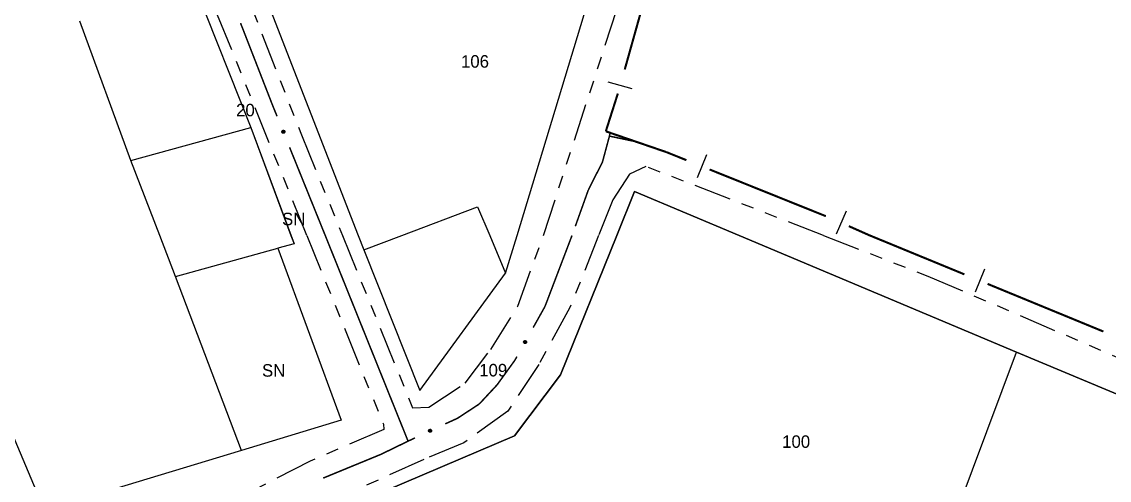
# Model space of a CAD drawing. Extents: x 204373 to 205952, y 4873300 to 4875179.
# Drawn here: x 205384.4 to 205514.6, y 4874422.8 to 4874477.7 of the extents above; entities that cross this region are included whole.
import ezdxf
from ezdxf.enums import TextEntityAlignment as Align

# ---------------------------------------------------------------- set-up
doc = ezdxf.new("R2010")
doc.units = 0
doc.header["$LTSCALE"] = 1.5
doc.header["$MEASUREMENT"] = 0
doc.linetypes.add('TRACO_25', pattern=[8, 3, -1, 1, -1, 1, -1])
for name, color, linetype in [('CD_MALHA_LOTES', 7, 'CONTINUOUS'), ('LM-LIM-SETORES-BAIRROS', 250, 'CONTINUOUS'), ('RU-QUADRA', 220, 'CONTINUOUS'), ('SV-EIXO-RUA-N-PAV', 6, 'CONTINUOUS'), ('SV-RUA-NAO-PAV', 7, 'CONTINUOUS'), ('Th_NmrPort', 1, 'CONTINUOUS')]:
    doc.layers.add(name, color=color, linetype=linetype)

msp = doc.modelspace()

# ---------------------------------------------------------------- linework, layer by layer
at = {"layer": 'CD_MALHA_LOTES', "linetype": 'Continuous', "flags": 128}
for points in [[(205412.757857, 4874482.756545), (205424.671057, 4874452.108607)], [(205405.138462, 4874481.898664), (205411.802473, 4874465.051233)], [(205443.679531, 4874452.108299), (205451.719137, 4874478.608285)], [(205397.440288, 4874461.118703), (205391.327713, 4874477.814243)], [(205397.440288, 4874461.118703), (205411.802473, 4874465.051233)], [(205411.802473, 4874465.051233), (205416.976804, 4874451.103259)], [(205400.895928, 4874452.108992), (205397.440288, 4874461.118703)], [(205455.6085, 4874452.108106), (205457.743496, 4874457.398255), (205470.287286, 4874452.107868)], [(205429.882022, 4874452.108523), (205438.946689, 4874455.53659)], [(205438.946689, 4874455.53659), (205440.398346, 4874452.108352)], [(205387.079887, 4874419.19594), (205373.205038, 4874452.109441)], [(205402.77489, 4874447.210071), (205400.895928, 4874452.108992)], [(205444.624672, 4874385.42339), (205410.492378, 4874414.060532), (205443.359067, 4874428.084136), (205448.867046, 4874435.40395), (205455.6085, 4874452.108106)], [(205424.671057, 4874452.108607), (205425.338935, 4874450.390422)], [(205425.338935, 4874450.390422), (205429.882022, 4874452.108523)], [(205440.398346, 4874452.108352), (205442.309948, 4874447.593906)], [(205442.309948, 4874447.593906), (205443.679531, 4874452.108299)], [(205470.287286, 4874452.107868), (205503.485107, 4874438.10657)], [(205416.976804, 4874451.103259), (205415.037977, 4874450.571767)], [(205402.77489, 4874447.210071), (205415.037977, 4874450.571767)], [(205415.037977, 4874450.571767), (205422.624669, 4874429.964889)], [(205425.338935, 4874450.390422), (205432.028639, 4874433.529076)], [(205410.67926, 4874426.345807), (205402.77489, 4874447.210071)], [(205432.028639, 4874433.529076), (205442.309948, 4874447.593906)], [(205494.670237, 4874414.495373), (205503.485107, 4874438.10657)], [(205503.485107, 4874438.10657), (205549.437485, 4874418.903507)], [(205422.624669, 4874429.964889), (205410.67926, 4874426.345807)], [(205410.67926, 4874426.345807), (205387.079887, 4874419.19594)]]:
    msp.add_lwpolyline(points, dxfattribs=at)
at = {"layer": 'LM-LIM-SETORES-BAIRROS', "const_width": 0.25}
for points in [[(205456.571709, 4874472.007345), (205458.998378, 4874480.674021)], [(205454.306053, 4874464.597803), (205455.746038, 4874469.123471)], [(205454.543199, 4874464.516284), (205454.306053, 4874464.597803)], [(205461.581647, 4874462.096818), (205454.543199, 4874464.516284)], [(205462.09869, 4874461.888813), (205461.581647, 4874462.096818)], [(205463.954169, 4874461.142356), (205462.09869, 4874461.888813)], [(205480.653479, 4874454.424242), (205466.737387, 4874460.02267)], [(205485.809004, 4874452.159776), (205483.405043, 4874453.22982)], [(205486.149879, 4874452.019404), (205485.809004, 4874452.159776)], [(205497.245875, 4874447.450063), (205486.149879, 4874452.019404)], [(205513.889868, 4874440.596052), (205500.019873, 4874446.307728)]]:
    msp.add_lwpolyline(points, dxfattribs=at)
at = {"layer": 'LM-LIM-SETORES-BAIRROS'}
for points in [[(205457.476895, 4874469.676972), (205454.588003, 4874470.485862)], [(205466.36949, 4874461.787508), (205465.249805, 4874459.004289)], [(205483.101436, 4874455.006846), (205481.881482, 4874452.266096)], [(205499.666375, 4874448.075506), (205498.52404, 4874445.301507)]]:
    msp.add_lwpolyline(points, dxfattribs=at)
at = {"layer": 'RU-QUADRA', "linetype": 'Continuous', "flags": 128}
for points in [[(205443.679531, 4874452.108299), (205451.718964, 4874478.607728), (205455.227106, 4874489.860941), (205458.502757, 4874500.368386), (205461.544775, 4874510.126395), (205464.794377, 4874520.550277), (205474.075551, 4874551.25637), (205462.945191, 4874554.540738), (205440.137077, 4874546.877212), (205429.006717, 4874543.045449), (205418.788682, 4874539.761081), (205408.570647, 4874536.294247), (205393.42606, 4874532.280019), (205406.198603, 4874499.436335), (205412.757857, 4874482.756545), (205424.671057, 4874452.108607), (205425.338935, 4874450.390422), (205432.028639, 4874433.529076), (205442.309948, 4874447.593906)], [(205416.603798, 4874452.108738), (205416.976804, 4874451.103259), (205415.037977, 4874450.571767), (205422.624669, 4874429.964889), (205410.67926, 4874426.345807), (205387.079887, 4874419.19594), (205358.446072, 4874410.520796), (205348.599362, 4874407.537553), (205338.516006, 4874404.482614), (205301.634232, 4874393.308598), (205276.817517, 4874452.111004), (205260.171095, 4874491.554165), (205298.983659, 4874503.323375), (205317.594258, 4874508.982489), (205345.635424, 4874517.509251), (205372.932322, 4874525.809696), (205386.700475, 4874529.996318), (205393.145837, 4874513.417778), (205399.393816, 4874498.06299), (205405.138462, 4874481.898664), (205411.802473, 4874465.051233)]]:
    msp.add_lwpolyline(points, close=True, dxfattribs=at)
msp.add_lwpolyline([(205549.437485, 4874418.903507), (205503.485107, 4874438.10657), (205470.287286, 4874452.107868), (205457.743496, 4874457.398255), (205455.6085, 4874452.108106), (205448.867046, 4874435.40395), (205443.359067, 4874428.084136), (205410.492378, 4874414.060532)], dxfattribs=at)
at = {"layer": 'SV-EIXO-RUA-N-PAV', "const_width": 0.18}
for points in [[(205410.568403, 4874477.569062), (205414.194312, 4874468.249578)], [(205414.194312, 4874468.249578), (205414.339522, 4874467.876352)], [(205414.339522, 4874467.876352), (205414.938619, 4874466.393264)], [(205454.739622, 4874464.025041), (205454.065816, 4874461.517162)], [(205454.827734, 4874464.418475), (205454.739622, 4874464.025041)], [(205454.739622, 4874464.025041), (205457.674164, 4874463.401775)], [(205416.436811, 4874462.684434), (205420.556838, 4874452.485151)], [(205457.674164, 4874463.401775), (205457.965271, 4874463.339947)], [(205454.065816, 4874461.517162), (205453.9, 4874460.9)], [(205453.9, 4874460.9), (205452.378855, 4874457.902983)], [(205452.22, 4874457.59), (205450.653128, 4874453.21299)], [(205452.378855, 4874457.902983), (205452.22, 4874457.59)], [(205420.556838, 4874452.485151), (205420.702116, 4874452.125509)], [(205450.258864, 4874452.111625), (205447.059944, 4874443.699318)], [(205447.018708, 4874443.590879), (205445.61087, 4874441.073864)], [(205447.059944, 4874443.699318), (205447.018708, 4874443.590879)], [(205443.418616, 4874437.154422), (205441.364059, 4874434.309652)], [(205443.658242, 4874437.582841), (205443.418616, 4874437.154422)], [(205441.288735, 4874434.205357), (205439.334923, 4874432.101251)], [(205441.364059, 4874434.309652), (205441.288735, 4874434.205357)], [(205439.158854, 4874431.911639), (205436.86704, 4874430.407636)], [(205439.334923, 4874432.101251), (205439.158854, 4874431.911639)], [(205436.537462, 4874430.19135), (205435.077304, 4874429.523142)], [(205436.86704, 4874430.407636), (205436.537462, 4874430.19135)], [(205430.627551, 4874427.45269), (205427.847262, 4874426.099569)], [(205431.44914, 4874427.839103), (205430.627551, 4874427.45269)], [(205427.847262, 4874426.099569), (205427.389897, 4874425.876976)], [(205427.389897, 4874425.876976), (205420.462815, 4874423.024648)]]:
    msp.add_lwpolyline(points, dxfattribs=at)
at = {"layer": 'SV-EIXO-RUA-N-PAV'}
for points in [[(205415.735967, 4874464.713301), (205415.781253, 4874464.694828), (205415.816396, 4874464.669691), (205415.839672, 4874464.640289), (205415.853467, 4874464.608944), (205415.863967, 4874464.575287), (205415.867067, 4874464.539018), (205415.861592, 4874464.498001), (205415.843379, 4874464.452444), (205415.815263, 4874464.418135), (205415.787658, 4874464.393773), (205415.755802, 4874464.377507), (205415.722935, 4874464.367854), (205415.685154, 4874464.365879), (205415.643642, 4874464.371835), (205415.598275, 4874464.391256), (205415.563991, 4874464.416136), (205415.542223, 4874464.445166), (205415.526073, 4874464.477296), (205415.515765, 4874464.511786), (205415.512927, 4874464.547406), (205415.518998, 4874464.589192), (205415.538761, 4874464.633715), (205415.563185, 4874464.668192), (205415.591902, 4874464.690362), (205415.623892, 4874464.705549), (205415.657522, 4874464.716492), (205415.69385, 4874464.721126), (205415.735967, 4874464.713301)], [(205444.800769, 4874439.400014), (205444.814735, 4874439.353142), (205444.817153, 4874439.310002), (205444.808815, 4874439.273441), (205444.793021, 4874439.243054), (205444.773363, 4874439.213786), (205444.747033, 4874439.188651), (205444.71163, 4874439.167227), (205444.664709, 4874439.152887), (205444.620353, 4874439.153314), (205444.584071, 4874439.159571), (205444.551437, 4874439.174215), (205444.523325, 4874439.193789), (205444.498121, 4874439.222003), (205444.47676, 4874439.258092), (205444.463483, 4874439.305622), (205444.461401, 4874439.347931), (205444.470396, 4874439.383083), (205444.485325, 4874439.415798), (205444.505753, 4874439.445438), (205444.531742, 4874439.469962), (205444.568117, 4874439.491403), (205444.615202, 4874439.503887), (205444.657377, 4874439.506444), (205444.692647, 4874439.497946), (205444.724524, 4874439.482522), (205444.754119, 4874439.463162), (205444.780487, 4874439.437746), (205444.800769, 4874439.400014)], [(205433.435831, 4874428.651842), (205433.419908, 4874428.605598), (205433.396767, 4874428.569109), (205433.368707, 4874428.544231), (205433.338179, 4874428.528713), (205433.305159, 4874428.516354), (205433.269119, 4874428.511239), (205433.227861, 4874428.514422), (205433.18136, 4874428.530069), (205433.145539, 4874428.556232), (205433.119677, 4874428.582437), (205433.101662, 4874428.613338), (205433.090194, 4874428.645616), (205433.086119, 4874428.683228), (205433.089753, 4874428.725008), (205433.106618, 4874428.771386), (205433.12955, 4874428.807002), (205433.157323, 4874428.830353), (205433.188504, 4874428.848267), (205433.222366, 4874428.86048), (205433.257773, 4874428.865297), (205433.299832, 4874428.861562), (205433.345386, 4874428.84431), (205433.38117, 4874428.821843), (205433.404905, 4874428.794406), (205433.42185, 4874428.763311), (205433.434648, 4874428.730343), (205433.441298, 4874428.694329), (205433.435831, 4874428.651842)]]:
    msp.add_lwpolyline(points, close=True, dxfattribs=at)
for points in [[(205415.512927, 4874464.547406), (205415.598275, 4874464.391256)], [(205415.515765, 4874464.511786), (205415.563991, 4874464.416136)], [(205415.516561, 4874464.52581), (205415.578276, 4874464.409462)], [(205415.518998, 4874464.589192), (205415.643642, 4874464.371835)], [(205415.520231, 4874464.564084), (205415.617622, 4874464.388565)], [(205415.531736, 4874464.608466), (205415.662783, 4874464.371488)], [(205415.538761, 4874464.633715), (205415.685154, 4874464.365879)], [(205415.550857, 4874464.648566), (205415.7013, 4874464.370859)], [(205415.563185, 4874464.668192), (205415.722935, 4874464.367854)], [(205415.57813, 4874464.675771), (205415.737773, 4874464.375291)], [(205415.591902, 4874464.690362), (205415.755802, 4874464.377507)], [(205415.60847, 4874464.695385), (205415.768649, 4874464.386291)], [(205415.623892, 4874464.705549), (205415.787658, 4874464.393773)], [(205415.643141, 4874464.707919), (205415.801251, 4874464.411234)], [(205415.657522, 4874464.716492), (205415.815263, 4874464.418135)], [(205415.677327, 4874464.71437), (205415.828013, 4874464.439705)], [(205415.69385, 4874464.721126), (205415.843379, 4874464.452444)], [(205415.713556, 4874464.71576), (205415.849421, 4874464.477786)], [(205415.735967, 4874464.713301), (205415.861592, 4874464.498001)], [(205415.760225, 4874464.702236), (205415.861169, 4874464.525209)], [(205415.781253, 4874464.694828), (205415.867067, 4874464.539018)], [(205415.801348, 4874464.680585), (205415.861287, 4874464.564991)], [(205415.816396, 4874464.669691), (205415.863967, 4874464.575287)], [(205444.505753, 4874439.445438), (205444.461401, 4874439.347931)], [(205444.531742, 4874439.469962), (205444.463483, 4874439.305622)], [(205444.517184, 4874439.453602), (205444.465147, 4874439.332615)], [(205444.549318, 4874439.474715), (205444.473503, 4874439.288854)], [(205444.568117, 4874439.491403), (205444.47676, 4874439.258092)], [(205444.591121, 4874439.493547), (205444.48848, 4874439.242954)], [(205444.615202, 4874439.503887), (205444.498121, 4874439.222003)], [(205444.634356, 4874439.50376), (205444.512116, 4874439.212536)], [(205444.657377, 4874439.506444), (205444.523325, 4874439.193789)], [(205444.672647, 4874439.499541), (205444.538417, 4874439.186881)], [(205444.692647, 4874439.497946), (205444.551437, 4874439.174215)], [(205444.70694, 4874439.488177), (205444.566332, 4874439.169703)], [(205444.724524, 4874439.482522), (205444.584071, 4874439.159571)], [(205444.738428, 4874439.469002), (205444.606197, 4874439.159914)], [(205444.754119, 4874439.463162), (205444.620353, 4874439.153314)], [(205444.76487, 4874439.446395), (205444.645153, 4874439.156886)], [(205444.780487, 4874439.437746), (205444.664709, 4874439.152887)], [(205444.788648, 4874439.419024), (205444.688248, 4874439.164051)], [(205444.800769, 4874439.400014), (205444.71163, 4874439.167227)], [(205444.807339, 4874439.374173), (205444.732574, 4874439.184599)], [(205444.814735, 4874439.353142), (205444.747033, 4874439.188651)], [(205444.81622, 4874439.328556), (205444.763658, 4874439.209426)], [(205444.817153, 4874439.310002), (205444.773363, 4874439.213786)], [(205433.345386, 4874428.84431), (205433.086119, 4874428.683228)], [(205433.299832, 4874428.861562), (205433.089753, 4874428.725008)], [(205433.38117, 4874428.821843), (205433.090194, 4874428.645616)], [(205433.319785, 4874428.849918), (205433.090473, 4874428.705877)], [(205433.360888, 4874428.833059), (205433.09199, 4874428.667385)], [(205433.38957, 4874428.807343), (205433.098446, 4874428.631215)], [(205433.404905, 4874428.794406), (205433.101662, 4874428.613338)], [(205433.274831, 4874428.858933), (205433.105008, 4874428.751919)], [(205433.257773, 4874428.865297), (205433.106618, 4874428.771386)], [(205433.410843, 4874428.778143), (205433.111149, 4874428.601)], [(205433.42185, 4874428.763311), (205433.119677, 4874428.582437)], [(205433.236413, 4874428.860466), (205433.123682, 4874428.792367)], [(205433.222366, 4874428.86048), (205433.12955, 4874428.807002)], [(205433.425288, 4874428.744223), (205433.137868, 4874428.569838)], [(205433.434648, 4874428.730343), (205433.145539, 4874428.556232)], [(205433.433633, 4874428.71045), (205433.167785, 4874428.544703)], [(205433.441298, 4874428.694329), (205433.18136, 4874428.530069)], [(205433.437038, 4874428.674355), (205433.206999, 4874428.525448)], [(205433.435831, 4874428.651842), (205433.227861, 4874428.514422)], [(205433.426134, 4874428.627005), (205433.255003, 4874428.516359)], [(205433.419908, 4874428.605598), (205433.269119, 4874428.511239)], [(205433.406806, 4874428.58474), (205433.29473, 4874428.518457)], [(205433.396767, 4874428.569109), (205433.305159, 4874428.516354)]]:
    msp.add_lwpolyline(points, dxfattribs=at)
at = {"layer": 'SV-EIXO-RUA-N-PAV', "linetype": 'TRACO_25', "const_width": 0.18, "flags": 128}
msp.add_lwpolyline([(205420.702116, 4874452.125509), (205430.627551, 4874427.45269)], dxfattribs=at)
at = {"layer": 'SV-RUA-NAO-PAV', "linetype": 'TRACO_25'}
for points in [[(205446.841194, 4874452.108248, 9.427441), (205466.97962, 4874514.187561, 9.427441), (205475.878736, 4874546.442887, 9.47698), (205477.57828, 4874553.498716, 9.47698), (205477.422038, 4874555.765214, 9.47698), (205475.726902, 4874557.744257, 9.47698)], [(205392.453738, 4874537.390512, 9.898066), (205391.023396, 4874534.661658, 9.898066), (205391.328959, 4874532.192414, 9.898066), (205417.852482, 4874464.192386, 9.328362), (205422.764894, 4874452.108638, 9.031125)], [(205418.508147, 4874452.108707, 9.328362), (205407.38546, 4874479.592811, 9.328362), (205387.75618, 4874532.603694, 9.625599), (205385.102496, 4874534.415631, 9.625599), (205383.194919, 4874534.700965, 9.625599)], [(205480.384177, 4874452.107704, 9.105434), (205459.098678, 4874460.379749, 9.105434), (205457.125866, 4874459.442058, 9.031125), (205455.134346, 4874456.390525, 9.031125), (205453.435735, 4874452.108141, 8.907277)], [(205418.508147, 4874452.108707, 9.328362), (205423.090912, 4874440.781952, 9.328362), (205427.669953, 4874429.469927, 8.956816), (205427.74016, 4874428.865258, 8.981586), (205418.892609, 4874425.0605, 8.981586), (205411.744809, 4874421.376656, 8.589635), (205363.572506, 4874406.602007, 8.787524), (205324.18898, 4874392.627082, 8.713316), (205305.084663, 4874388.852454, 8.540162), (205301.278136, 4874390.327776, 8.663843), (205298.121674, 4874394.953422, 8.861733), (205287.075539, 4874423.188587, 9.45221), (205280.572263, 4874439.593493, 9.45221), (205275.300849, 4874452.111029, 9.848526)], [(205453.435735, 4874452.108141, 8.907277), (205450.014036, 4874443.481662, 8.907277), (205446.28892, 4874436.652284, 8.907277), (205442.563805, 4874431.064611, 9.055895), (205437.321879, 4874427.26466, 9.105434), (205432.49896, 4874425.253721, 8.907277), (205418.180871, 4874418.801102, 8.713316)], [(205422.764894, 4874452.108638, 9.031125), (205431.163156, 4874431.450254, 9.031125), (205433.103211, 4874431.532581, 8.981586), (205437.482446, 4874434.409924, 8.981586), (205440.544025, 4874438.458632, 8.981586), (205443.763308, 4874443.637744, 8.857738), (205446.835257, 4874452.089945, 8.907277), (205446.841194, 4874452.108248, 9.427441)], [(205480.384177, 4874452.107704, 9.105434), (205492.882899, 4874447.250407, 8.535731), (205540.486363, 4874426.787233, 8.535731), (205599.325174, 4874401.61668, 7.77334), (205674.579935, 4874370.160058, 6.487057), (205735.935664, 4874344.729683, 6.511793), (205795.137023, 4874322.324734, 5.744971), (205796.749737, 4874321.67389, 5.744971)]]:
    msp.add_polyline3d(points, dxfattribs=at)

# ---------------------------------------------------------------- texts
at = {"layer": 'Th_NmrPort', "color": 1}
for s, p in [('106', (205436.966195, 4874472.977169)), ('20', (205410.035578, 4874467.145895)), ('SN', (205415.534333, 4874454.086351)), ('SN', (205413.136746, 4874435.933027)), ('109', (205439.149797, 4874435.963711)), ('100', (205475.425986, 4874427.400242))]:
    msp.add_text(s, height=1.5, dxfattribs=at).set_placement(p, align=Align.MIDDLE_LEFT)

doc.saveas('drawing.dxf')
